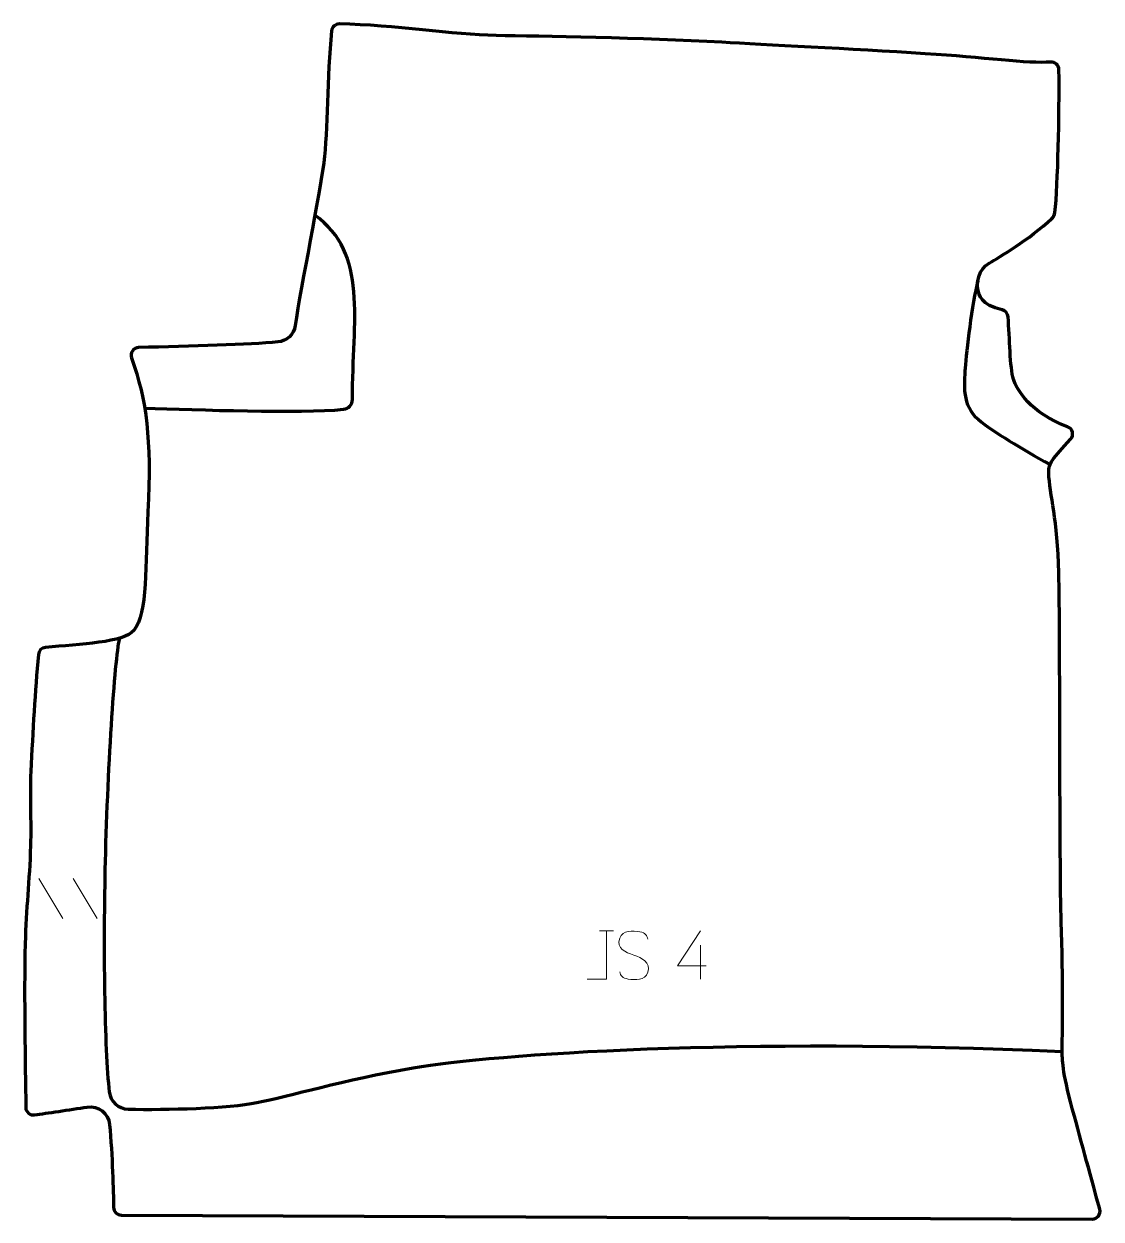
# Model space of a CAD drawing. Header units: millimetres. Extents: x -278 to 278, y -308 to 308.
import ezdxf

# ---------------------------------------------------------------- set-up
doc = ezdxf.new("R2010")
doc.units = ezdxf.units.MM
doc.header["$MEASUREMENT"] = 0
for name, color, linetype in [('layer 1', 7, 'Continuous'), ('layer 2', 7, 'Continuous'), ('layer 3', 7, 'Continuous')]:
    doc.layers.add(name, color=color, linetype=linetype)

msp = doc.modelspace()

# ---------------------------------------------------------------- linework, layer by layer
at = {"layer": 'layer 1', "color": 250, "lineweight": 9}
for points in [[(-269.8839, -132.4436), (-269.8839, -132.4436), (-257.5196, -152.9879), (-257.5196, -152.9879)], [(-252.154, -132.4436), (-252.154, -132.4436), (-239.7897, -152.9879), (-239.7897, -152.9879)], [(19.2129, -159.4434), (19.2129, -159.4434), (26.3811, -159.4434), (26.3811, -159.4434)], [(71.2637, -166.7425), (71.2637, -166.7425), (71.2637, -184.4072), (71.2637, -184.4072)]]:
    msp.add_open_spline(points, degree=3, dxfattribs=at)
for points, knots in [([(12.775, -184.397), (12.775, -184.397), (22.797, -184.397), (22.797, -184.397), (22.797, -184.397), (22.797, -184.397), (22.797, -159.4434), (22.797, -159.4434)], [0, 0, 0, 0, 0.33333333, 0.33333333, 0.33333333, 0.33333333, 1, 1, 1, 1]), ([(36.797, -171.9202), (32.5487, -170.4498), (27.6406, -168.654), (29.6457, -163.1337), (29.6457, -163.1337), (31.1492, -158.9938), (36.3628, -159.3823), (39.9664, -159.9834), (39.9664, -159.9834), (42.827, -160.4606), (43.6917, -161.6738), (44.0023, -163.7579)], [0, 0, 0, 0, 0.25, 0.25, 0.25, 0.25, 0.5, 0.5, 0.5, 0.5, 1, 1, 1, 1]), ([(74.2078, -177.5036), (74.2078, -177.5036), (59.3861, -177.5036), (59.3861, -177.5036), (59.3861, -177.5036), (59.3861, -177.5036), (71.2637, -159.4331), (71.2637, -159.4331)], [0, 0, 0, 0, 0.33333333, 0.33333333, 0.33333333, 0.33333333, 1, 1, 1, 1]), ([(36.797, -171.9203), (40.8156, -173.567), (45.8451, -175.4553), (44.0111, -180.8156), (44.0111, -180.8156), (42.5513, -185.082), (37.6405, -184.8253), (33.9144, -184.2706), (33.9144, -184.2706), (31.1644, -183.8608), (29.9435, -182.6473), (29.5655, -180.5351)], [0, 0, 0, 0, 0.25, 0.25, 0.25, 0.25, 0.5, 0.5, 0.5, 0.5, 1, 1, 1, 1])]:
    msp.add_open_spline(points, degree=3, knots=knots, dxfattribs=at)
at = {"layer": 'layer 2', "color": 230, "lineweight": 200}
msp.add_open_spline([(-272.0409, -254.3094), (-274.4356, -254.659), (-276.5882, -252.8186), (-276.6164, -250.3985), (-276.6164, -250.3985), (-276.8941, -226.5486), (-277.5852, -194.8099), (-276.9156, -165.9519), (-276.9156, -165.9519), (-276.4961, -147.8676), (-274.7227, -134.1932), (-274.1756, -115.5122), (-274.1756, -115.5122), (-273.8009, -102.7138), (-274.5862, -89.9185), (-274.008, -77.3226), (-274.008, -77.3226), (-273.0449, -56.3559), (-271.776, -35.941), (-270.1215, -16.9821), (-270.1215, -16.9821), (-269.9532, -15.0524), (-268.4309, -13.5206), (-266.5016, -13.3449), (-266.5016, -13.3449), (-248.5625, -11.7101), (-225.9583, -10.8868), (-220.8913, -4.5526), (-220.8913, -4.5526), (-213.7342, 4.3936), (-215.0147, 28.9324), (-213.652, 56.6145), (-213.652, 56.6145), (-211.7978, 94.2792), (-214.2506, 113.7628), (-222.1028, 135.8382), (-222.1028, 135.8382), (-223.0119, 138.3937), (-221.1672, 141.0935), (-218.4561, 141.1754), (-218.4561, 141.1754), (-191.3042, 141.9931), (-161.4842, 142.5981), (-146.6528, 144.0809), (-146.6528, 144.0809), (-142.0913, 144.5366), (-138.4193, 148.0193), (-137.7451, 152.5539), (-137.7451, 152.5539), (-134.6855, 173.1278), (-124.9788, 221.0566), (-123.0237, 236.3732), (-123.0237, 236.3732), (-120.8841, 253.1312), (-121.4605, 280.4129), (-118.934, 304.4286), (-118.934, 304.4286), (-118.7181, 306.4806), (-116.9676, 308.0311), (-114.9042, 307.9998), (-114.9042, 307.9998), (-86.6703, 307.5739), (-56.0266, 302.3948), (-34.123, 302.0357), (-34.123, 302.0357), (-11.2786, 301.661), (41.4419, 300.7869), (82.2318, 298.54), (82.2318, 298.54), (103.8285, 297.3501), (148.4613, 295.1389), (187.1084, 292.6793), (187.1084, 292.6793), (217.1595, 290.7673), (240.1743, 287.4159), (251.7306, 288.3641), (251.7306, 288.3641), (254.0357, 288.5532), (256.0056, 286.7209), (256.0267, 284.4084), (256.0267, 284.4084), (256.2363, 261.2959), (255.5417, 225.3347), (253.9454, 210.8776), (253.9454, 210.8776), (253.8138, 209.6841), (253.2592, 208.5806), (252.3811, 207.7611), (252.3811, 207.7611), (240.574, 196.7439), (225.5503, 187.9403), (220.0995, 184.7343), (220.0995, 184.7343), (214.4402, 181.4054), (213.6084, 175.0805), (214.2741, 171.4187), (214.2741, 171.4187), (214.8907, 168.0267), (215.7931, 163.2066), (226.7702, 160.6628), (226.7702, 160.6628), (228.4695, 160.2688), (229.7081, 158.8033), (229.8312, 157.0634), (229.8312, 157.0634), (230.6013, 146.182), (230.7629, 130.7444), (232.5829, 124.9811), (232.5829, 124.9811), (234.4135, 119.1839), (241.2775, 107.6544), (260.4795, 100.3882), (260.4795, 100.3882), (263.1042, 99.3948), (263.9085, 96.0724), (262.037, 93.9808), (262.037, 93.9808), (257.5225, 88.9353), (254.7793, 86.0874), (252.6334, 83.1494), (252.6334, 83.1494), (251.2939, 81.316), (250.6352, 79.0734), (250.7428, 76.8054), (250.7428, 76.8054), (251.3009, 65.0149), (255.2841, 52.8515), (255.9682, 25.0318), (255.9682, 25.0318), (256.7171, -5.4275), (256.2176, -126.515), (257.2163, -154.7273), (257.2163, -154.7273), (258.215, -182.9397), (257.7158, -215.8951), (257.7158, -221.6376), (257.7158, -221.6376), (257.7158, -227.3798), (257.9653, -233.1223), (263.9572, -254.9677), (263.9572, -254.9677), (268.4738, -271.4343), (274.4089, -293.2205), (277.0579, -302.9508), (277.0579, -302.9508), (277.7522, -305.5017), (275.8246, -308.0107), (273.1809, -307.9997), (273.1809, -307.9997), (273.1809, -307.9997), (-227.3334, -305.9159), (-227.3334, -305.9159), (-227.3334, -305.9159), (-229.5065, -305.9067), (-231.2743, -304.1647), (-231.3163, -301.9919), (-231.3163, -301.9919), (-231.4715, -293.9955), (-231.9714, -275.1745), (-233.4255, -259.2339), (-233.4255, -259.2339), (-233.9497, -253.4878), (-239.2079, -249.3727), (-244.9102, -250.255), (-244.9102, -250.255), (-254.19, -251.6908), (-265.7773, -253.395), (-272.0409, -254.3094)], degree=3, knots=[0, 0, 0, 0, 0.02325581, 0.02325581, 0.02325581, 0.02325581, 0.04651163, 0.04651163, 0.04651163, 0.04651163, 0.06976744, 0.06976744, 0.06976744, 0.06976744, 0.09302326, 0.09302326, 0.09302326, 0.09302326, 0.11627907, 0.11627907, 0.11627907, 0.11627907, 0.13953488, 0.13953488, 0.13953488, 0.13953488, 0.1627907, 0.1627907, 0.1627907, 0.1627907, 0.18604651, 0.18604651, 0.18604651, 0.18604651, 0.20930233, 0.20930233, 0.20930233, 0.20930233, 0.23255814, 0.23255814, 0.23255814, 0.23255814, 0.25581395, 0.25581395, 0.25581395, 0.25581395, 0.27906977, 0.27906977, 0.27906977, 0.27906977, 0.30232558, 0.30232558, 0.30232558, 0.30232558, 0.3255814, 0.3255814, 0.3255814, 0.3255814, 0.34883721, 0.34883721, 0.34883721, 0.34883721, 0.37209302, 0.37209302, 0.37209302, 0.37209302, 0.39534884, 0.39534884, 0.39534884, 0.39534884, 0.41860465, 0.41860465, 0.41860465, 0.41860465, 0.44186047, 0.44186047, 0.44186047, 0.44186047, 0.46511628, 0.46511628, 0.46511628, 0.46511628, 0.48837209, 0.48837209, 0.48837209, 0.48837209, 0.51162791, 0.51162791, 0.51162791, 0.51162791, 0.53488372, 0.53488372, 0.53488372, 0.53488372, 0.55813953, 0.55813953, 0.55813953, 0.55813953, 0.58139535, 0.58139535, 0.58139535, 0.58139535, 0.60465116, 0.60465116, 0.60465116, 0.60465116, 0.62790698, 0.62790698, 0.62790698, 0.62790698, 0.65116279, 0.65116279, 0.65116279, 0.65116279, 0.6744186, 0.6744186, 0.6744186, 0.6744186, 0.69767442, 0.69767442, 0.69767442, 0.69767442, 0.72093023, 0.72093023, 0.72093023, 0.72093023, 0.74418605, 0.74418605, 0.74418605, 0.74418605, 0.76744186, 0.76744186, 0.76744186, 0.76744186, 0.79069767, 0.79069767, 0.79069767, 0.79069767, 0.81395349, 0.81395349, 0.81395349, 0.81395349, 0.8372093, 0.8372093, 0.8372093, 0.8372093, 0.86046512, 0.86046512, 0.86046512, 0.86046512, 0.88372093, 0.88372093, 0.88372093, 0.88372093, 0.90697674, 0.90697674, 0.90697674, 0.90697674, 0.93023256, 0.93023256, 0.93023256, 0.93023256, 0.95348837, 0.95348837, 0.95348837, 0.95348837, 1, 1, 1, 1], dxfattribs=at)
at = {"layer": 'layer 3', "color": 142, "lineweight": 200}
for points, knots in [([(-215.3125, 109.9468), (-187.9168, 109.1795), (-135.5029, 107.187), (-112.7371, 109.388), (-112.7371, 109.388), (-110.1724, 109.636), (-108.2289, 111.7967), (-108.225, 114.3734), (-108.225, 114.3734), (-108.1619, 156.0072), (-99.7813, 189.2974), (-127.5565, 209.5155)], [0, 0, 0, 0, 0.25, 0.25, 0.25, 0.25, 0.5, 0.5, 0.5, 0.5, 1, 1, 1, 1]), ([(214.2211, 175.6776), (211.2426, 164.1063), (208.2545, 139.0054), (207.6569, 130.6382), (207.6569, 130.6382), (207.059, 122.2711), (205.9442, 111.1133), (214.3209, 104.2406), (214.3209, 104.2406), (222.698, 97.3678), (236.4676, 89.3174), (251.4137, 80.9227)], [0, 0, 0, 0, 0.25, 0.25, 0.25, 0.25, 0.5, 0.5, 0.5, 0.5, 1, 1, 1, 1]), ([(-228.2311, -8.5539), (-230.5171, -14.4901), (-234.5014, -73.0593), (-235.6966, -123.66), (-235.6966, -123.66), (-236.7087, -166.5076), (-236.1535, -220.5684), (-233.569, -242.4794), (-233.569, -242.4794), (-232.9866, -247.4162), (-228.8852, -251.1821), (-223.9163, -251.3215), (-223.9163, -251.3215), (-204.1361, -251.8764), (-172.0343, -250.8244), (-157.5048, -247.9704), (-157.5048, -247.9704), (-140.7708, -244.6836), (-113.0651, -236.2392), (-76.8224, -230.0412), (-76.8224, -230.0412), (-34.8878, -222.8692), (91.4147, -214.1038), (257.7159, -221.6377)], [0, 0, 0, 0, 0.14285714, 0.14285714, 0.14285714, 0.14285714, 0.28571429, 0.28571429, 0.28571429, 0.28571429, 0.42857143, 0.42857143, 0.42857143, 0.42857143, 0.57142857, 0.57142857, 0.57142857, 0.57142857, 0.71428571, 0.71428571, 0.71428571, 0.71428571, 1, 1, 1, 1])]:
    msp.add_open_spline(points, degree=3, knots=knots, dxfattribs=at)

doc.saveas('drawing.dxf')
